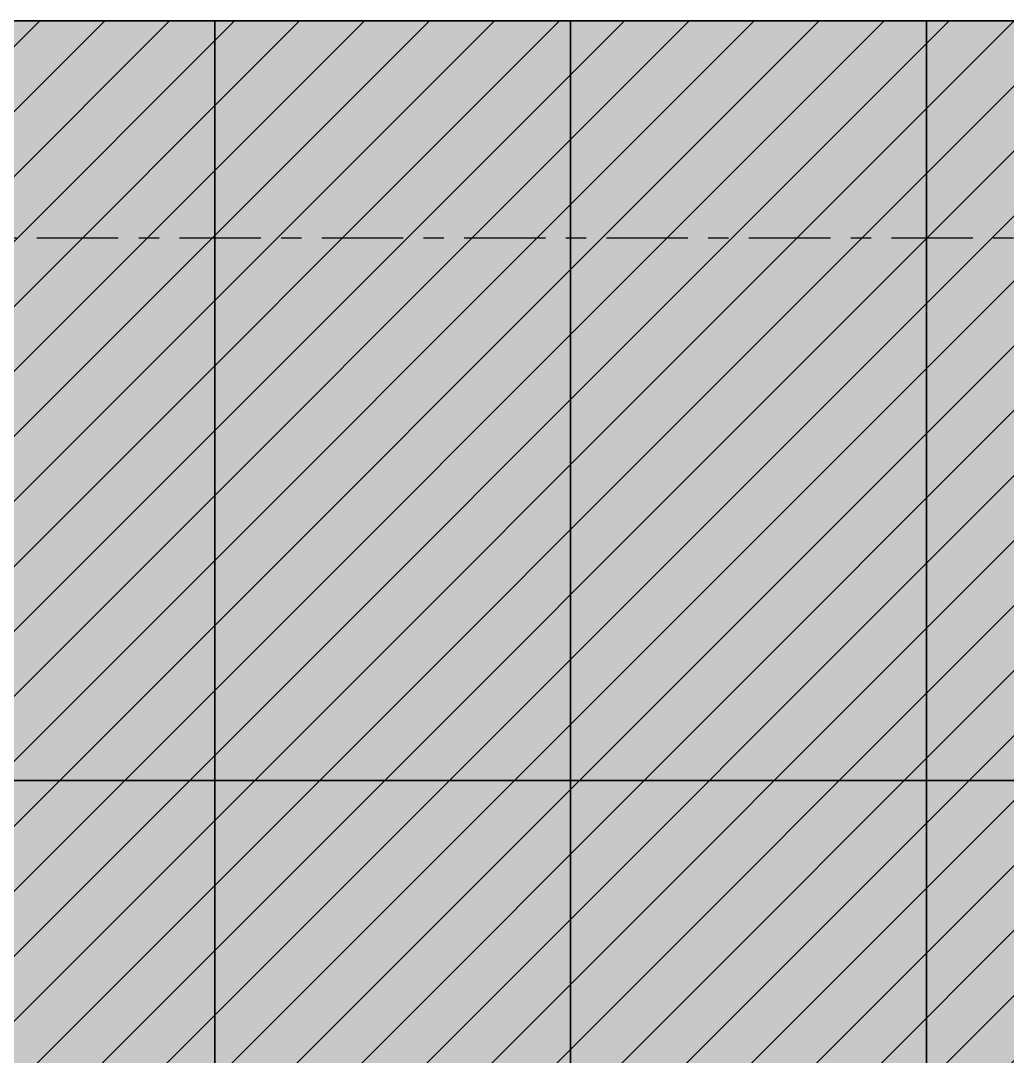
# Model space of a CAD drawing. Header units: millimetres. Extents: x -25371 to 2282244, y -90657 to 147824.
# Drawn here: x 2000565 to 2003293, y 1265 to 4127 of the extents above; entities that cross this region are included whole.
import ezdxf
from ezdxf.xclip import XClip

# ---------------------------------------------------------------- set-up
doc = ezdxf.new("R2010")
doc.units = ezdxf.units.MM
doc.header["$XCLIPFRAME"] = 0
doc.linetypes.add('CENTER', pattern=[50.800000000000004, 31.75, -6.35, 6.35, -6.35])
doc.linetypes.add('TA_GL_000.90000', pattern=[2.475, 0.9, -0.225, 0.225, -0.225, 0.9])
for name, color, linetype in [('000 - 0_SYM_DWG_GRIDLINE_MAIN_COLOR_251', 7, 'Continuous'), ('000 - EXISTING_PRECAST_HATCH_', 7, 'Continuous'), ('000 - GRID', 7, 'CENTER')]:
    doc.layers.add(name, color=color, linetype=linetype)
doc.layers.add('A-GLAZ-CURT', color=7, linetype='Continuous', lineweight=35)
doc.styles.add('TA', font='', dxfattribs={"height": 4.5})
doc.styles.get('TA').set_extended_font_data('Cordia New')

# ---------------------------------------------------------------- blocks, each defined once
blk = doc.blocks.new('System Panel - DPA-AR_Facade_Solid Panel 150mm-5074316-VS01 - ELEVATION 5')
at = {"layer": 'A-GLAZ-CURT', "color": 7}
for p, q in [((30593.58137769184, 106600), (31577.66992137757, 106600)), ((30706.78781472526, 106600), (30593.58137769184, 106600)), ((31690.87635841098, 106600), (30706.78781472526, 106600)), ((30706.78781472526, 106600), (30706.78781472526, 103600)), ((31690.87635841098, 106600), (31577.66992137757, 106600)), ((31690.87635841098, 103600), (31690.87635841098, 106600))]:
    blk.add_line(p, q, dxfattribs=at)
blk = doc.blocks.new('System Panel - DPA-AR_Facade_Solid Panel 150mm-V16-VS01 - ELEVATION 5')
at = {"layer": 'A-GLAZ-CURT', "color": 7}
for p, q in [((30593.58137779182, 108700), (31577.66992127758, 108700)), ((30706.78781482524, 108700), (30593.58137779182, 108700)), ((31690.876358311, 108700), (30706.78781482524, 108700)), ((30706.78781482524, 108700), (30706.78781482524, 106600)), ((31690.876358311, 108700), (31577.66992127758, 108700)), ((31690.876358311, 106600), (31690.876358311, 108700)), ((31577.66992127758, 106600), (30593.58137779183, 106600)), ((30706.78781482524, 106600), (30593.58137779183, 106600)), ((30706.78781482524, 106600), (31690.876358311, 106600)), ((31577.66992127758, 106600), (31690.876358311, 106600))]:
    blk.add_line(p, q, dxfattribs=at)
blk = doc.blocks.new('C-1-VS01-AR-2563-01 -C_20260615-163154_ELEVATION_5_EX')
at = {"layer": '000 - EXISTING_PRECAST_HATCH_'}
h = blk.add_hatch(dxfattribs=at)
h.set_pattern_fill('ANSI31', angle=-2.197154778051754e-15)
h.set_pattern_definition([(45, (0, 0), (-89.80256121069154, 89.80256121069154), [])])
h.paths.add_polyline_path([(-10057.39500748023, 103570), (-11756.35920149005, 103570), (-11756.35920149005, 108700), (9384.51715697505, 108700), (9384.51715697505, 103570), (-8957.366102952292, 103570), (-8957.366102952292, 105750), (-10057.39500748023, 105750)])
h = blk.add_hatch(dxfattribs=at)
h.set_pattern_fill('AR-CONC', scale=0.05, angle=-2.197154778051754e-15)
h.set_pattern_definition([(49.99999999999999, (0, 0), (364.369337992008, -31.87817107780619), [38.10000000000001, -419.1]), (355, (0, 0), (-70.48684284993867, 382.1136904780703), [30.48, -335.28116834]), (100.4514447, (30.364014, -2.656507000000001), (293.8824941807065, 350.2355038243902), [32.3800176, -356.1804892]), (46.18420000000001, (3.896114641377519e-15, 101.6), (542.1580817842598, -84.08465586545432), [57.15, -628.65]), (96.63555760999999, (45.17980000000001, 94.593), (474.8082681030061, 494.8522491954431), [48.57004628, -534.27121632]), (351.1841511700001, (3.896114641377519e-15, 101.6), (474.8082681299541, 494.8522491710654), [45.71993414000001, -502.91946384]), (21, (50.8, 76.20000000000002), (303.228782538265, -204.5303963741752), [38.10000000000001, -419.1]), (326.0000000000001, (50.8, 76.20000000000002), (123.6040566952942, 368.3759322446385), [30.48, -335.28]), (71.45144499999999, (76.0690652, 59.1558002), (426.8328385574324, 163.8455377718105), [32.3800176, -356.1798752]), (37.50000000000001, (0, 0), (6.17720650118364, 169.1100777463062), [0, -331.216, 0, -340.36, 0, -336.55]), (7.499999999999998, (0, 0), (133.6393250206115, 200.361149636239), [0, -194.056, 0, -323.596, 0, -128.27]), (327.5, (-113.284, 4.344167825135934e-15), (271.1811903337428, -11.4574879853469), [0, -127, 0, -396.24, 0, -525.78]), (317.5, (-164.084, 6.292225145824694e-15), (296.2583627720361, 50.85298206666606), [0, -165.1, 0, -263.144, 0, -373.38])])
h.paths.add_polyline_path([(-10057.39500748023, 103570), (-11756.35920149005, 103570), (-11756.35920149005, 108700), (9384.51715697505, 108700), (9384.51715697505, 103570), (-8957.366102952292, 103570), (-8957.366102952292, 105750), (-10057.39500748023, 105750)])
at = {"layer": 'A-GLAZ-CURT', "color": 7}
for name, p in [('System Panel - DPA-AR_Facade_Solid Panel 150mm-V16-VS01 - ELEVATION 5', (-36083.59881023654, 0)), ('System Panel - DPA-AR_Facade_Solid Panel 150mm-V16-VS01 - ELEVATION 5', (-35099.51026675079, 0)), ('System Panel - DPA-AR_Facade_Solid Panel 150mm-V16-VS01 - ELEVATION 5', (-34115.42172326503, 0)), ('System Panel - DPA-AR_Facade_Solid Panel 150mm-V16-VS01 - ELEVATION 5', (-33131.33317977927, 0)), ('System Panel - DPA-AR_Facade_Solid Panel 150mm-5074316-VS01 - ELEVATION 5', (-36083.59881023654, 0)), ('System Panel - DPA-AR_Facade_Solid Panel 150mm-5074316-VS01 - ELEVATION 5', (-35099.51026675079, 0)), ('System Panel - DPA-AR_Facade_Solid Panel 150mm-5074316-VS01 - ELEVATION 5', (-34115.42172326503, 0)), ('System Panel - DPA-AR_Facade_Solid Panel 150mm-5074316-VS01 - ELEVATION 5', (-33131.33317977927, 0))]:
    blk.add_blockref(name, p, dxfattribs=at)
blk = doc.blocks.new('*U2261')
at = {"layer": '000 - 0_SYM_DWG_GRIDLINE_MAIN_COLOR_251', "color": 7, "linetype": 'ByBlock', "ltscale": 5}
blk.add_line((19.99999999999998, -1.485280471089079e-13), (-529.2856556907975, 4.57601348700367e-13), dxfattribs=at)
at = {"color": 7, "style": 'TA', "flags": 1}
blk.add_attdef('LOCATION', (5.999999999999999, -6.000000000000001), '', height=4.5, rotation=270, dxfattribs=at)
blk = doc.blocks.new('C-1-VS01_REV00_20260615-231813_ELEVATION_5_DIMS-1')
at = {"layer": '000 - GRID', "color": 7, "linetype": 'TA_GL_000.90000', "xscale": 50.00000000000004, "yscale": 50.00000000000004, "zscale": 50.00000000000004, "rotation": 180}
for p in [(-16090.43769858638, 108700), (-16090.43769858638, 108100)]:
    blk.add_blockref('*U2261', p, dxfattribs=at)

msp = doc.modelspace()

# ---------------------------------------------------------------- block references
at = {"color": 7}
ref = msp.add_blockref('C-1-VS01-AR-2563-01 -C_20260615-163154_ELEVATION_5_EX', (2005494.348152127, -104572.7440685458), dxfattribs=at)
XClip(ref).set_block_clipping_path([(-15062.045118506998, 95079.22924970606), (12597.819570642896, 115145.36581886702)])

# ---------------------------------------------------------------- next in the draw order: block references
msp.add_blockref('C-1-VS01_REV00_20260615-231813_ELEVATION_5_DIMS-1', (2005494.348152127, -104572.7440685458), dxfattribs=at)

doc.saveas('drawing.dxf')
